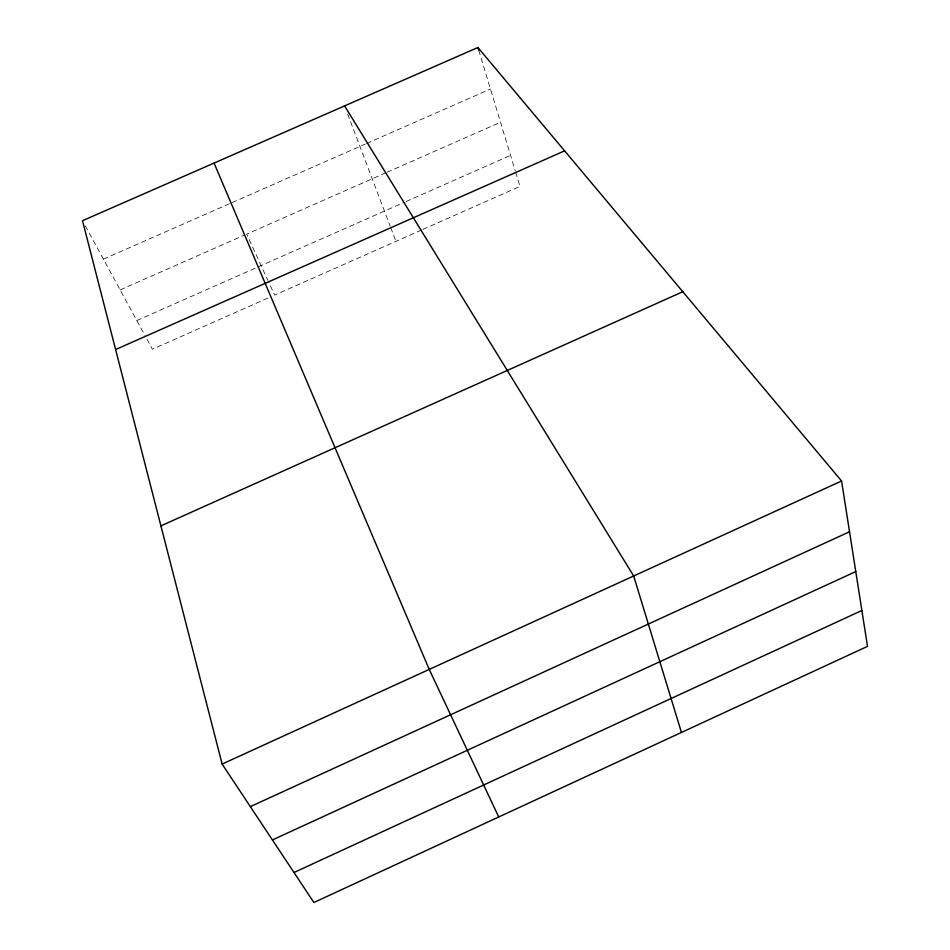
<?xml version="1.0" encoding="UTF-8"?>
<svg xmlns="http://www.w3.org/2000/svg" width="950" height="950" viewBox="0 0 950 950"><rect width="100%" height="100%" fill="white"/><g stroke="black" fill="none" stroke-linecap="round" stroke-linejoin="round"><path stroke-width="0.71" stroke-dasharray="4.75 3.56" d="M136.788 320.518L404.795 202.089M406.149 201.495L510.542 155.361M267.924 298.074L152.416 349.244L144.946 335.504M421.551 230.019L274.645 295.106L268.494 281.687M422.892 229.425L519.947 186.426L515.672 172.306M120.139 289.904L243.984 235.327M385.724 172.852L246.679 234.139L267.876 280.345M387.077 172.259L500.531 122.253M103.407 259.148L229.473 203.739M232.18 202.552L365.311 144.044M366.652 143.45L490.473 89.027M85.286 225.839L144.269 334.258M347.641 114.012L390.201 226.219M390.723 227.596L395.936 241.359M478.753 50.267L515.244 170.893"/><path stroke-width="1.43" d="M272.424 839.954L855.772 571.567M294.001 872.504L861.876 610.482M250.337 806.633L849.526 531.763M222.122 764.061L841.569 480.985L477.909 47.5L82.496 220.709L222.122 764.061L313.88 902.5L867.504 646.368L841.569 480.985M160.918 525.872L682.789 291.721M115.603 349.541L564.609 150.848M344.577 105.913L633.674 575.997L681.447 732.45M498.726 816.976L429.234 669.418L214.071 163.079M477.909 47.5L478.753 50.267"/></g></svg>
